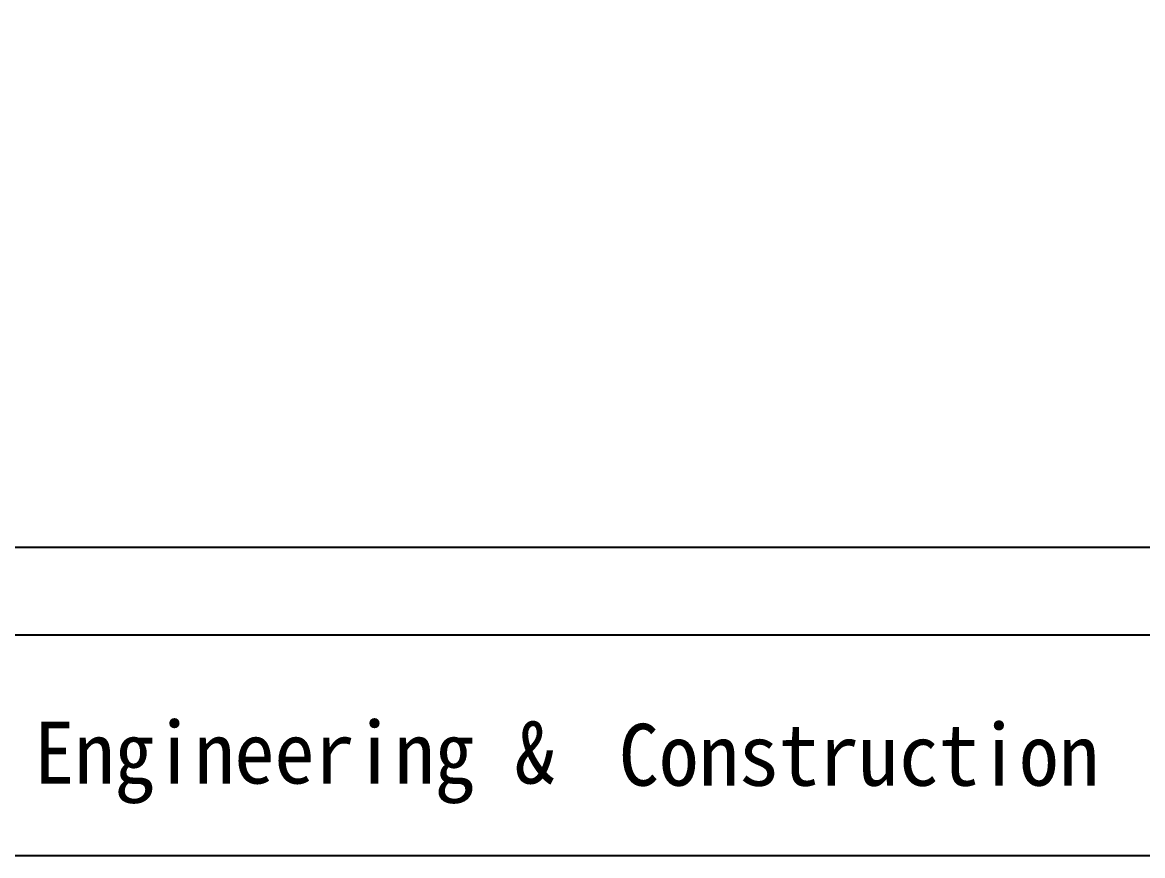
# Paper-space layout 'GS_Template' of a CAD drawing. Header units: millimetres. Extents: x -16 to 424, y -14 to 299.
# Drawn here: x 35.1 to 110.1, y 4 to 59.7 of the extents above; entities that cross this region are included whole.
import ezdxf
from ezdxf.enums import TextEntityAlignment as Align

# ---------------------------------------------------------------- set-up
doc = ezdxf.new("R2010")
doc.units = ezdxf.units.MM
for name, color, linetype in [('Border', 160, 'Continuous'), ('TEXT_18', 7, 'Continuous'), ('TITLE', 7, 'Continuous')]:
    doc.layers.add(name, color=color, linetype=linetype)
doc.styles.add('Arial1.80mm', font='arial.ttf', dxfattribs={"height": 1.8})
doc.styles.add('굴림체', font='GulimChe.ttf')

# ---------------------------------------------------------------- blocks, each defined once
blk = doc.blocks.new('A$C733E240A')
at = {"layer": 'TITLE', "color": 8, "style": '굴림체'}
for s, p in [('Engineering & ', (-2997.6, -566.1)), ('Construction', (1493.6, -582.9))]:
    blk.add_text(s, height=475.826, dxfattribs=at).set_placement(p)
blk = doc.blocks.new('GS_titleblock')
at = {"layer": 'Border'}
for p, q in [((10, 24.634), (398, 24.634)), ((112.77, 18.739), (10, 18.739))]:
    blk.add_line(p, q, dxfattribs=at)
blk.add_lwpolyline([(10, 4), (398, 4), (398, 281), (10, 281)], close=True, dxfattribs=at)
at = {"layer": 'TEXT_18', "xscale": 0.008704751031473279, "yscale": 0.008704751031473279, "zscale": 0.008704751031473279}
blk.add_blockref('A$C733E240A', (62.036, 13.749), dxfattribs=at)
at = {"layer": 'DEFPOINTS', "style": 'Arial1.80mm'}
blk.add_attdef('TOTALNUMBEROFSHEETS', text='', height=1.8, dxfattribs=at).set_placement((380.5, 14.415), align=Align.MIDDLE_CENTER)
at = {"layer": 'TEXT_18', "style": 'Arial1.80mm'}
for tag, p in [('TITLE', (298, 15.944)), ('PROJECT', (298, 11.602))]:
    blk.add_attdef(tag, text='', height=1.8, dxfattribs=at).set_placement(p, align=Align.MIDDLE_CENTER)

psp = doc.layouts.new('GS_Template')

# ---------------------------------------------------------------- block references
psp.add_blockref('GS_titleblock', (0, 0))

doc.saveas('drawing.dxf')
